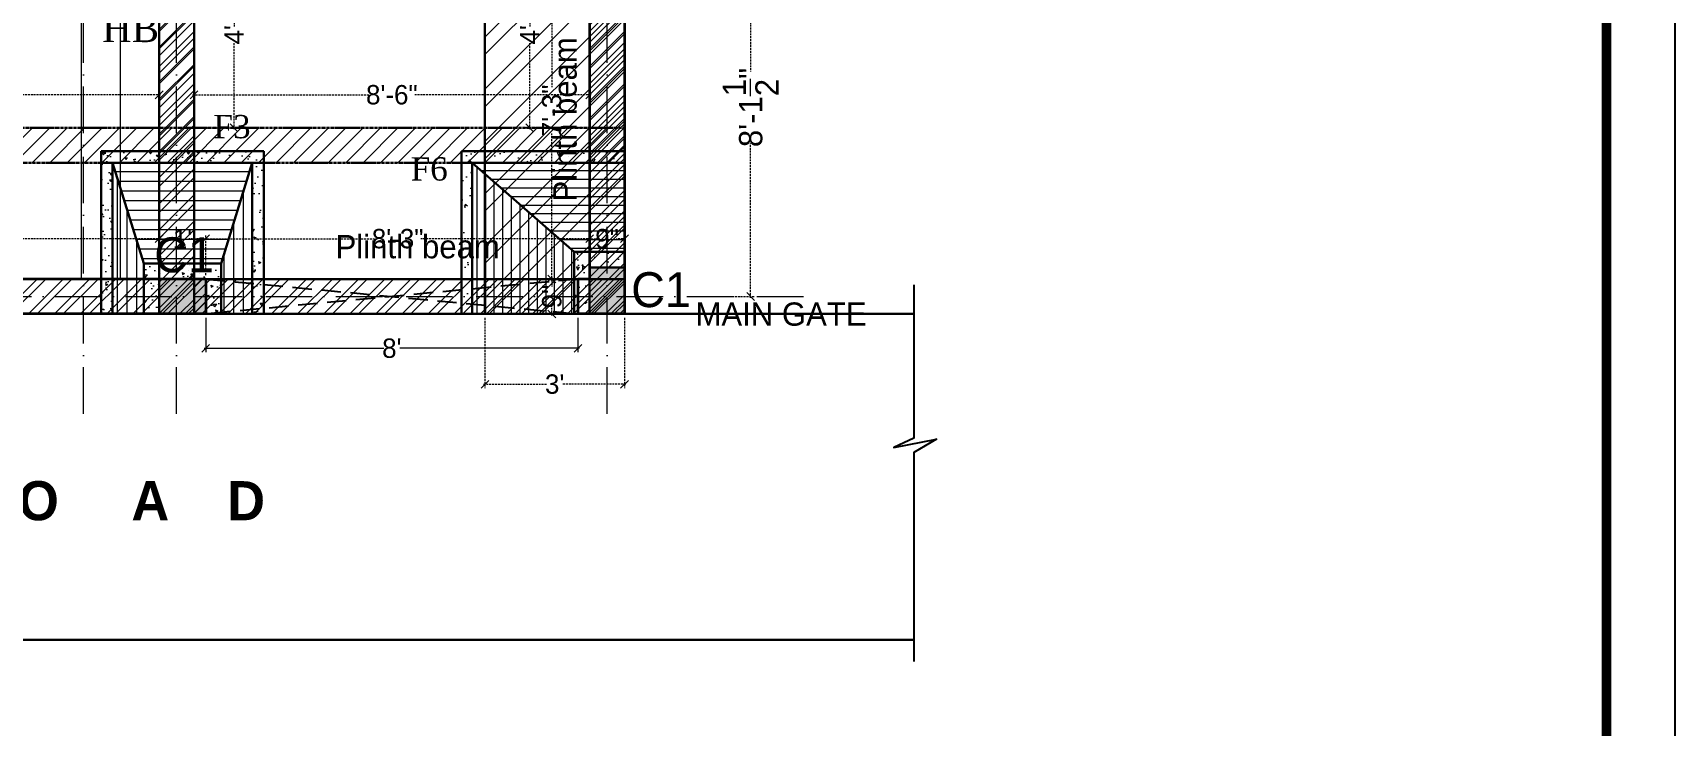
# Model space of a CAD drawing. Header units: millimetres. Extents: x -6808 to 215771, y -89660 to -16303.
# Drawn here: x 99355.6 to 99779.2, y -48018.1 to -47839.3 of the extents above; entities that cross this region are included whole.
import ezdxf

# ---------------------------------------------------------------- set-up
doc = ezdxf.new("R2010")
doc.units = ezdxf.units.MM
doc.header["$PDMODE"] = 35
for name, pattern in [('ACAD_ISO10W100', [18, 12, -3, 0, -3]), ('CENTER2', [1.125, 0.75, -0.125, 0.125, -0.125]), ('DASHED', [0.75, 0.5, -0.25])]:
    doc.linetypes.add(name, pattern=pattern)
doc.layers.get('0').update_dxf_attribs({"color": 8})
for name, color, linetype, lineweight in [('beam', 6, 'CENTER2', 30), ('COL. FOUN', 6, 'Continuous', 30), ('col.center', 5, 'ACAD_ISO10W100', 15), ('column', 5, 'Continuous', 30), ('FORMAT LAAYER', 250, 'Continuous', 13), ('plinth beam', 114, 'Continuous', 30), ('STAIR', 252, 'Continuous', 15), ('text', 7, 'Continuous', 25), ('wall', 7, 'Continuous', 35), ('WALL FOOTING', 6, 'Continuous', 30)]:
    doc.layers.add(name, color=color, linetype=linetype, lineweight=lineweight)
doc.layers.add('Beam Text', color=6, linetype='Continuous')
doc.layers.add('FORMAT', color=7, linetype='Continuous')
doc.styles.add('SAJ', font='eurr____.ttf')
doc.styles.get("Standard").update_dxf_attribs({"font": 'times.ttf'})
doc.dimstyles.new('SAJ', dxfattribs={"dimtxt": 5, "dimasz": 2, "dimexe": 1, "dimexo": 1, "dimgap": 0.09375, "dimtad": 0, "dimdec": 1, "dimzin": 0, "dimdsep": 46, "dimlunit": 4, "dimtxsty": 'SAJ', "dimblk": 'OBLIQUE', "dimcen": 0.125, "dimdle": 0.375, "dimadec": 0, "dimazin": 0, "dimtfac": 1, "dimtdec": 1, "dimtofl": 0, "dimtmove": 0, "dimatfit": 3, "dimldrblk": 'OBLIQUE', "dimfxl": 1, "dimtolj": 1, "dimtzin": 0, "dimlwd": 5, "dimlwe": 5, "dimarcsym": 1})
pattern_1 = [(95, (0, 0), (4.963968, 4.1652637), [0.675, -7.425]), (40, (0, 0), (-5.6699295, 3.9039133), [0.54, -5.94]), (145.451444, (0.4137, 0.347), (-0.7059615, 8.069177), [0.5736617, -6.310279]), (91.1842, (-1.273, 1.273), (7.8452405, 5.738524), [1.0125, -11.1375]), (141.63564, (-0.619, 1.751), (-0.251101, 12.147405), [0.860493, -9.465424]), (36.18416, (-1.273, 1.273), (-0.251101, 12.147405), [0.81, -8.91]), (66, (-0.318, 1.591), (6.3609441, 1.2364423), [0.675, -7.425]), (11, (-0.318, 1.591), (-3.0663773, 6.163276), [0.54, -5.94]), (116.451445, (0.212, 1.694), (3.2945668, 7.399718), [0.5736617, -6.310279]), (82.5, (0, 0), (-2.04113867, 2.19590836), [0, -5.868, 0, -6.03, 0, -5.9625]), (52.5, (0, 0), (-0.8358565, 4.184185), [0, -3.438, 0, -5.733, 0, -2.2725]), (12.5, (-1.4192, -1.4192), (3.5407635, 3.25368686), [0, -2.25, 0, -7.02, 0, -9.315]), (2.5, (-2.0556, -2.0556), (3.0743098, 4.3484383), [0, -2.925, 0, -4.662, 0, -6.615])]
pattern_2 = [(180, (0, 0), (-4e-16, -2.5), [])]

# ---------------------------------------------------------------- blocks, each defined once
blk = doc.blocks.new('_Oblique')
at = {"color": 0, "linetype": 'ByBlock', "lineweight": -2}
blk.add_line((-0.5, -0.5), (0.5, 0.5), dxfattribs=at)
blk = doc.blocks.new('*D876')
at = {"layer": 'Defpoints', "color": 0, "transparency": 16777216}
for p in [(99400.23, -47911.77), (99496.23, -47911.77), (99400.23, -47920.63)]:
    blk.add_point(p, dxfattribs=at)
at = {"layer": 'wall', "color": 0, "lineweight": 5, "transparency": 16777216}
for p, q in [((99400.23, -47912.77), (99400.23, -47921.63)), ((99496.23, -47912.77), (99496.23, -47921.63)), ((99399.85, -47920.63), (99446.18, -47920.63)), ((99496.6, -47920.63), (99450.28, -47920.63))]:
    blk.add_line(p, q, dxfattribs=at)
at = {"layer": 'wall', "color": 0, "lineweight": 5, "transparency": 16777216, "xscale": 2, "yscale": 2, "zscale": 2, "rotation": 180}
blk.add_blockref('_Oblique', (99400.23, -47920.63), dxfattribs=at)
at = {"layer": 'wall', "color": 0, "lineweight": 5, "transparency": 16777216, "xscale": 2, "yscale": 2, "zscale": 2}
blk.add_blockref('_Oblique', (99496.23, -47920.63), dxfattribs=at)
at = {"layer": 'wall', "color": 0, "transparency": 16777216, "insert": (99448.23, -47920.63), "char_height": 5, "attachment_point": 5, "style": 'SAJ'}
blk.add_mtext("\\A1;8'", dxfattribs=at)
blk = doc.blocks.new('c1')
at = {"layer": 'column'}
blk.add_hatch(color=256, dxfattribs=at).paths.add_polyline_path([(58376.49, -43564.36), (58385.49, -43564.36), (58385.49, -43552.36), (58376.49, -43552.36)])
for p, q in [((58376.49, -43552.36), (58376.49, -43564.36)), ((58376.49, -43552.36), (58385.49, -43552.36)), ((58385.49, -43564.36), (58385.49, -43552.36)), ((58376.49, -43564.36), (58385.49, -43564.36))]:
    blk.add_line(p, q, dxfattribs=at)
blk = doc.blocks.new('*D890')
at = {"layer": 'col.center', "color": 0, "linetype": 'DASHED', "lineweight": 5, "transparency": 16777216}
for p, q in [((99533.69, -47809.77), (99541.77, -47809.77)), ((99540.77, -47809.4), (99540.77, -47849.23)), ((99540.77, -47907.65), (99540.77, -47867.82)), ((99533.69, -47907.27), (99541.77, -47907.27))]:
    blk.add_line(p, q, dxfattribs=at)
at = {"layer": 'Defpoints', "color": 0, "transparency": 16777216}
for p in [(99532.69, -47809.77), (99532.69, -47907.27), (99540.77, -47907.27)]:
    blk.add_point(p, dxfattribs=at)
at = {"layer": 'col.center', "color": 0, "lineweight": 5, "transparency": 16777216, "xscale": 2, "yscale": 2, "zscale": 2}
for p, rotation in [((99540.77, -47809.77), 90), ((99540.77, -47907.27), 270)]:
    blk.add_blockref('_Oblique', p, dxfattribs=dict(at, rotation=rotation))
at = {"layer": 'col.center', "color": 0, "transparency": 16777216, "insert": (99540.77, -47858.52), "char_height": 5, "attachment_point": 5, "rotation": 90, "style": 'SAJ'}
blk.add_mtext('\\A1;{\\H1.2x;8\'-1{\\H1.000000x;\\S1/2;}"}', dxfattribs=at)
blk = doc.blocks.new('F3')
at = {"layer": 'COL. FOUN', "lineweight": 9}
h = blk.add_hatch(dxfattribs=at)
h.set_pattern_fill('AR-CONC', color=8, scale=0.9, angle=45, style=0)
h.set_pattern_definition(pattern_1)
h.paths.add_polyline_path([(9231.7, -2160.4), (9231.7, -2202.4), (9273.7, -2202.4), (9273.7, -2199.4), (9234.7, -2199.4), (9234.7, -2163.4), (9273.7, -2163.4), (9273.7, -2160.4)])
at = {"layer": 'COL. FOUN', "lineweight": 15}
h = blk.add_hatch(dxfattribs=at)
h.set_pattern_fill('ANSI31', color=8, scale=20, angle=45, style=0)
h.set_pattern_definition([(90, (0, 0), (-2.5, 4e-16), [])])
h.paths.add_polyline_path([(9234.7, -2163.4), (9234.7, -2199.4), (9260.7, -2191.4), (9260.7, -2171.4)])
h = blk.add_hatch(dxfattribs=at)
h.set_pattern_fill('ANSI31', color=8, scale=20, angle=135, style=0)
h.set_pattern_definition(pattern_2)
h.paths.add_polyline_path([(9273.7, -2171.4), (9273.7, -2163.4), (9234.7, -2163.4), (9260.7, -2171.4)])
at = {"layer": 'COL. FOUN', "lineweight": 9}
h = blk.add_hatch(dxfattribs=at)
h.set_pattern_fill('AR-CONC', color=8, scale=0.9, angle=45, style=0)
h.set_pattern_definition(pattern_1)
h.paths.add_polyline_path([(9264.7, -2175.4), (9273.7, -2175.4), (9273.7, -2171.4), (9260.7, -2171.4), (9260.7, -2191.4), (9273.7, -2191.4), (9273.7, -2187.4), (9264.7, -2187.4)])
at = {"layer": 'COL. FOUN', "lineweight": 15}
h = blk.add_hatch(dxfattribs=at)
h.set_pattern_fill('ANSI31', color=8, scale=20, angle=135, style=0)
h.set_pattern_definition(pattern_2)
h.paths.add_polyline_path([(9273.7, -2199.4), (9273.7, -2191.4), (9260.7, -2191.4), (9234.7, -2199.4)])
at = {"layer": 'COL. FOUN', "ltscale": 5}
for p, q in [((9231.7, -2160.4), (9231.7, -2202.4)), ((9231.7, -2160.4), (9273.7, -2160.4)), ((9234.7, -2163.4), (9234.7, -2199.4)), ((9234.7, -2163.4), (9273.7, -2163.4)), ((9273.7, -2160.4), (9273.7, -2202.4)), ((9231.7, -2202.4), (9273.7, -2202.4)), ((9234.7, -2199.4), (9273.7, -2199.4))]:
    blk.add_line(p, q, dxfattribs=at)
at = {"layer": 'COL. FOUN'}
for p, q in [((9260.7, -2171.4), (9234.7, -2163.4)), ((9260.7, -2191.4), (9234.7, -2199.4))]:
    blk.add_line(p, q, dxfattribs=at)
blk.add_lwpolyline([(9273.7, -2191.4), (9260.7, -2191.4), (9260.7, -2171.4), (9273.7, -2171.4)], dxfattribs=at)
blk.add_lwpolyline([(9273.7, -2187.4), (9264.7, -2187.4), (9264.7, -2175.4), (9273.7, -2175.4)], close=True, dxfattribs=at)
blk = doc.blocks.new('*D911')
at = {"layer": 'Defpoints', "color": 0, "transparency": 16777216}
for p in [(99472.23, -47911.77), (99508.23, -47911.77), (99472.23, -47929.89)]:
    blk.add_point(p, dxfattribs=at)
at = {"layer": 'WALL FOOTING', "color": 0, "linetype": 'DASHED', "lineweight": 5, "transparency": 16777216}
for p, q in [((99472.23, -47912.77), (99472.23, -47930.89)), ((99508.23, -47912.77), (99508.23, -47930.89)), ((99471.85, -47929.89), (99488.15, -47929.89)), ((99508.6, -47929.89), (99492.31, -47929.89))]:
    blk.add_line(p, q, dxfattribs=at)
at = {"layer": 'WALL FOOTING', "color": 0, "lineweight": 5, "transparency": 16777216, "xscale": 2, "yscale": 2, "zscale": 2, "rotation": 180}
blk.add_blockref('_Oblique', (99472.23, -47929.89), dxfattribs=at)
at = {"layer": 'WALL FOOTING', "color": 0, "lineweight": 5, "transparency": 16777216, "xscale": 2, "yscale": 2, "zscale": 2}
blk.add_blockref('_Oblique', (99508.23, -47929.89), dxfattribs=at)
at = {"layer": 'WALL FOOTING', "color": 0, "transparency": 16777216, "insert": (99490.23, -47929.89), "char_height": 5, "attachment_point": 5, "style": 'SAJ'}
blk.add_mtext("\\A1;3'", dxfattribs=at)
blk = doc.blocks.new('FF')
at = {"layer": 'COL. FOUN', "lineweight": 9}
h = blk.add_hatch(dxfattribs=at)
h.set_pattern_fill('AR-CONC', color=8, scale=0.05, angle=45, style=0)
h.paths.add_polyline_path([(99860.28, -47165.77), (99902.28, -47165.77), (99902.28, -47162.78), (99862.99, -47162.78), (99862.99, -47123.77), (99860.28, -47123.77)])
at = {"layer": 'COL. FOUN', "lineweight": 15}
h = blk.add_hatch(dxfattribs=at)
h.set_pattern_fill('ANSI31', color=8, scale=0.7, angle=45, style=0)
h.paths.add_polyline_path([(99862.99, -47162.78), (99862.99, -47162.78), (99889.28, -47139.77), (99889.28, -47123.77), (99862.99, -47123.77)])
at = {"layer": 'COL. FOUN', "lineweight": 9}
h = blk.add_hatch(dxfattribs=at)
h.set_pattern_fill('AR-CONC', color=8, scale=0.05, angle=45, style=0)
h.paths.add_polyline_path([(99893.28, -47135.77), (99893.28, -47123.77), (99889.28, -47123.77), (99889.28, -47139.77), (99902.28, -47139.77), (99902.28, -47135.77)])
at = {"layer": 'COL. FOUN', "lineweight": 15}
h = blk.add_hatch(dxfattribs=at)
h.set_pattern_fill('ANSI31', color=8, scale=0.7, angle=135, style=0)
h.paths.add_polyline_path([(99862.99, -47162.78), (99902.28, -47162.78), (99902.28, -47139.77), (99889.28, -47139.77)])
at = {"layer": 'COL. FOUN'}
for p, q in [((99860.28, -47165.77), (99860.28, -47123.77)), ((99863.28, -47123.77), (99860.28, -47123.77)), ((99862.99, -47162.78), (99862.99, -47123.77)), ((99863.28, -47123.77), (99902.28, -47123.77)), ((99902.28, -47123.77), (99902.28, -47165.77)), ((99889.28, -47139.77), (99862.99, -47162.78)), ((99902.28, -47162.78), (99862.99, -47162.78)), ((99902.28, -47165.77), (99860.28, -47165.77))]:
    blk.add_line(p, q, dxfattribs=at)
blk.add_lwpolyline([(99902.28, -47139.77), (99889.28, -47139.77), (99889.28, -47123.77)], dxfattribs=at)
blk.add_lwpolyline([(99893.28, -47123.77), (99902.28, -47123.77), (99902.28, -47135.77), (99893.28, -47135.77)], close=True, dxfattribs=at)
blk = doc.blocks.new('*D931')
at = {"layer": 'col.center', "color": 0, "linetype": 'DASHED', "lineweight": 5, "transparency": 16777216}
for p, q in [((99222.85, -47892.37), (99298.44, -47892.37)), ((99223.23, -47901.77), (99223.23, -47891.37)), ((99388.6, -47892.37), (99313.02, -47892.37)), ((99388.23, -47901.77), (99388.23, -47891.37))]:
    blk.add_line(p, q, dxfattribs=at)
at = {"layer": 'Defpoints', "color": 0, "transparency": 16777216}
for p in [(99388.23, -47892.37), (99223.23, -47902.77), (99388.23, -47902.77)]:
    blk.add_point(p, dxfattribs=at)
at = {"layer": 'col.center', "color": 0, "lineweight": 5, "transparency": 16777216, "xscale": 2, "yscale": 2, "zscale": 2, "rotation": 180}
blk.add_blockref('_Oblique', (99223.23, -47892.37), dxfattribs=at)
at = {"layer": 'col.center', "color": 0, "lineweight": 5, "transparency": 16777216, "xscale": 2, "yscale": 2, "zscale": 2}
blk.add_blockref('_Oblique', (99388.23, -47892.37), dxfattribs=at)
at = {"layer": 'col.center', "color": 0, "transparency": 16777216, "insert": (99305.73, -47892.37), "char_height": 5, "attachment_point": 5, "style": 'SAJ'}
blk.add_mtext('\\A1;{\\C1;13\'-9"}', dxfattribs=at)
blk = doc.blocks.new('*D932')
at = {"layer": 'col.center', "color": 0, "linetype": 'DASHED', "lineweight": 5, "transparency": 16777216}
for p, q in [((99387.85, -47892.37), (99392.61, -47892.37)), ((99388.23, -47901.77), (99388.23, -47891.37)), ((99400.6, -47892.37), (99395.85, -47892.37)), ((99400.23, -47901.77), (99400.23, -47891.37))]:
    blk.add_line(p, q, dxfattribs=at)
at = {"layer": 'Defpoints', "color": 0, "transparency": 16777216}
for p in [(99400.23, -47892.37), (99388.23, -47902.77), (99400.23, -47902.77)]:
    blk.add_point(p, dxfattribs=at)
at = {"layer": 'col.center', "color": 0, "lineweight": 5, "transparency": 16777216, "xscale": 2, "yscale": 2, "zscale": 2, "rotation": 180}
blk.add_blockref('_Oblique', (99388.23, -47892.37), dxfattribs=at)
at = {"layer": 'col.center', "color": 0, "lineweight": 5, "transparency": 16777216, "xscale": 2, "yscale": 2, "zscale": 2}
blk.add_blockref('_Oblique', (99400.23, -47892.37), dxfattribs=at)
at = {"layer": 'col.center', "color": 0, "transparency": 16777216, "insert": (99394.23, -47892.37), "char_height": 5, "attachment_point": 5, "style": 'SAJ'}
blk.add_mtext("\\A1;{\\C1;1'}", dxfattribs=at)
blk = doc.blocks.new('*D933')
at = {"layer": 'col.center', "color": 0, "linetype": 'DASHED', "lineweight": 5, "transparency": 16777216}
for p, q in [((99399.85, -47892.37), (99443.78, -47892.37)), ((99400.23, -47901.77), (99400.23, -47891.37)), ((99499.6, -47892.37), (99455.68, -47892.37)), ((99499.23, -47901.77), (99499.23, -47891.37))]:
    blk.add_line(p, q, dxfattribs=at)
at = {"layer": 'Defpoints', "color": 0, "transparency": 16777216}
for p in [(99499.23, -47892.37), (99400.23, -47902.77), (99499.23, -47902.77)]:
    blk.add_point(p, dxfattribs=at)
at = {"layer": 'col.center', "color": 0, "lineweight": 5, "transparency": 16777216, "xscale": 2, "yscale": 2, "zscale": 2, "rotation": 180}
blk.add_blockref('_Oblique', (99400.23, -47892.37), dxfattribs=at)
at = {"layer": 'col.center', "color": 0, "lineweight": 5, "transparency": 16777216, "xscale": 2, "yscale": 2, "zscale": 2}
blk.add_blockref('_Oblique', (99499.23, -47892.37), dxfattribs=at)
at = {"layer": 'col.center', "color": 0, "transparency": 16777216, "insert": (99449.73, -47892.37), "char_height": 5, "attachment_point": 5, "style": 'SAJ'}
blk.add_mtext('\\A1;{\\C1;8\'-3"}', dxfattribs=at)
blk = doc.blocks.new('*D934')
at = {"layer": 'col.center', "color": 0, "linetype": 'DASHED', "lineweight": 5, "transparency": 16777216}
for p, q in [((99498.85, -47892.37), (99501.26, -47892.37)), ((99499.23, -47901.77), (99499.23, -47891.37)), ((99508.6, -47892.37), (99506.2, -47892.37)), ((99508.23, -47901.77), (99508.23, -47891.37))]:
    blk.add_line(p, q, dxfattribs=at)
at = {"layer": 'Defpoints', "color": 0, "transparency": 16777216}
for p in [(99508.23, -47892.37), (99499.23, -47902.77), (99508.23, -47902.77)]:
    blk.add_point(p, dxfattribs=at)
at = {"layer": 'col.center', "color": 0, "lineweight": 5, "transparency": 16777216, "xscale": 2, "yscale": 2, "zscale": 2, "rotation": 180}
blk.add_blockref('_Oblique', (99499.23, -47892.37), dxfattribs=at)
at = {"layer": 'col.center', "color": 0, "lineweight": 5, "transparency": 16777216, "xscale": 2, "yscale": 2, "zscale": 2}
blk.add_blockref('_Oblique', (99508.23, -47892.37), dxfattribs=at)
at = {"layer": 'col.center', "color": 0, "transparency": 16777216, "insert": (99503.73, -47892.37), "char_height": 5, "attachment_point": 5, "style": 'SAJ'}
blk.add_mtext('\\A1;{\\C1;9"}', dxfattribs=at)
blk = doc.blocks.new('*D959')
at = {"layer": 'col.center', "color": 0, "linetype": 'DASHED', "lineweight": 5, "transparency": 16777216}
for p, q in [((99498.23, -47815.77), (99488.5, -47815.77)), ((99489.5, -47815.4), (99489.5, -47853.29)), ((99489.5, -47903.15), (99489.5, -47865.26)), ((99498.23, -47902.77), (99488.5, -47902.77))]:
    blk.add_line(p, q, dxfattribs=at)
at = {"layer": 'Defpoints', "color": 0, "transparency": 16777216}
for p in [(99499.23, -47815.77), (99489.5, -47902.77), (99499.23, -47902.77)]:
    blk.add_point(p, dxfattribs=at)
at = {"layer": 'col.center', "color": 0, "lineweight": 5, "transparency": 16777216, "xscale": 2, "yscale": 2, "zscale": 2}
for p, rotation in [((99489.5, -47815.77), 90), ((99489.5, -47902.77), 270)]:
    blk.add_blockref('_Oblique', p, dxfattribs=dict(at, rotation=rotation))
at = {"layer": 'col.center', "color": 0, "transparency": 16777216, "insert": (99489.5, -47859.27), "char_height": 5, "attachment_point": 5, "rotation": 90, "style": 'SAJ'}
blk.add_mtext('\\A1;{\\C1;7\'-3"}', dxfattribs=at)
blk = doc.blocks.new('*D960')
at = {"layer": 'col.center', "color": 0, "linetype": 'DASHED', "lineweight": 5, "transparency": 16777216}
for p, q in [((99498.23, -47902.77), (99488.5, -47902.77)), ((99489.5, -47902.4), (99489.5, -47904.8)), ((99498.23, -47911.77), (99488.5, -47911.77)), ((99489.5, -47912.15), (99489.5, -47909.75))]:
    blk.add_line(p, q, dxfattribs=at)
at = {"layer": 'Defpoints', "color": 0, "transparency": 16777216}
for p in [(99499.23, -47902.77), (99489.5, -47911.77), (99499.23, -47911.77)]:
    blk.add_point(p, dxfattribs=at)
at = {"layer": 'col.center', "color": 0, "lineweight": 5, "transparency": 16777216, "xscale": 2, "yscale": 2, "zscale": 2}
for p, rotation in [((99489.5, -47902.77), 90), ((99489.5, -47911.77), 270)]:
    blk.add_blockref('_Oblique', p, dxfattribs=dict(at, rotation=rotation))
at = {"layer": 'col.center', "color": 0, "transparency": 16777216, "insert": (99489.5, -47907.27), "char_height": 5, "attachment_point": 5, "rotation": 90, "style": 'SAJ'}
blk.add_mtext('\\A1;{\\C1;9"}', dxfattribs=at)
blk = doc.blocks.new('*D1073')
at = {"layer": 'Beam Text', "color": 0, "linetype": 'DASHED', "lineweight": 5, "transparency": 16777216}
for p, q in [((99398.23, -47815.77), (99408.54, -47815.77)), ((99407.54, -47815.4), (99407.54, -47837.75)), ((99407.54, -47864.15), (99407.54, -47841.8)), ((99398.23, -47863.77), (99408.54, -47863.77))]:
    blk.add_line(p, q, dxfattribs=at)
at = {"layer": 'Defpoints', "color": 0, "linetype": 'Continuous', "transparency": 16777216}
for p in [(99397.23, -47815.77), (99397.23, -47863.77), (99407.54, -47863.77)]:
    blk.add_point(p, dxfattribs=at)
at = {"layer": 'Beam Text', "color": 0, "linetype": 'Continuous', "lineweight": 5, "transparency": 16777216, "xscale": 2, "yscale": 2, "zscale": 2}
for p, rotation in [((99407.54, -47815.77), 90), ((99407.54, -47863.77), 270)]:
    blk.add_blockref('_Oblique', p, dxfattribs=dict(at, rotation=rotation))
at = {"layer": 'Beam Text', "color": 0, "linetype": 'Continuous', "lineweight": 18, "transparency": 16777216, "insert": (99407.54, -47839.77), "char_height": 5, "attachment_point": 5, "rotation": 90, "style": 'SAJ'}
blk.add_mtext("\\A1;4'", dxfattribs=at)
blk = doc.blocks.new('*D1074')
at = {"layer": 'Beam Text', "color": 0, "linetype": 'DASHED', "lineweight": 5, "transparency": 16777216}
for p, q in [((99498.23, -47815.77), (99482.78, -47815.77)), ((99483.78, -47815.4), (99483.78, -47837.75)), ((99483.78, -47864.15), (99483.78, -47841.8)), ((99498.23, -47863.77), (99482.78, -47863.77))]:
    blk.add_line(p, q, dxfattribs=at)
at = {"layer": 'Defpoints', "color": 0, "linetype": 'Continuous', "transparency": 16777216}
for p in [(99499.23, -47815.77), (99483.78, -47863.77), (99499.23, -47863.77)]:
    blk.add_point(p, dxfattribs=at)
at = {"layer": 'Beam Text', "color": 0, "linetype": 'Continuous', "lineweight": 5, "transparency": 16777216, "xscale": 2, "yscale": 2, "zscale": 2}
for p, rotation in [((99483.78, -47815.77), 90), ((99483.78, -47863.77), 270)]:
    blk.add_blockref('_Oblique', p, dxfattribs=dict(at, rotation=rotation))
at = {"layer": 'Beam Text', "color": 0, "linetype": 'Continuous', "lineweight": 18, "transparency": 16777216, "insert": (99483.78, -47839.77), "char_height": 5, "attachment_point": 5, "rotation": 90, "style": 'SAJ'}
blk.add_mtext("\\A1;4'", dxfattribs=at)
blk = doc.blocks.new('*D1047')
at = {"layer": 'Beam Text', "color": 0, "linetype": 'DASHED', "lineweight": 5, "transparency": 16777216}
for p, q in [((99223.23, -47862.77), (99223.23, -47854.26)), ((99388.23, -47862.77), (99388.23, -47854.26)), ((99222.85, -47855.26), (99298.44, -47855.26)), ((99388.6, -47855.26), (99313.02, -47855.26))]:
    blk.add_line(p, q, dxfattribs=at)
at = {"layer": 'Defpoints', "color": 0, "linetype": 'Continuous', "transparency": 16777216}
for p in [(99388.23, -47855.26), (99223.23, -47863.77), (99388.23, -47863.77)]:
    blk.add_point(p, dxfattribs=at)
at = {"layer": 'Beam Text', "color": 0, "linetype": 'Continuous', "lineweight": 5, "transparency": 16777216, "xscale": 2, "yscale": 2, "zscale": 2, "rotation": 180}
blk.add_blockref('_Oblique', (99223.23, -47855.26), dxfattribs=at)
at = {"layer": 'Beam Text', "color": 0, "linetype": 'Continuous', "lineweight": 5, "transparency": 16777216, "xscale": 2, "yscale": 2, "zscale": 2}
blk.add_blockref('_Oblique', (99388.23, -47855.26), dxfattribs=at)
at = {"layer": 'Beam Text', "color": 0, "linetype": 'Continuous', "lineweight": 18, "transparency": 16777216, "insert": (99305.73, -47855.26), "char_height": 5, "attachment_point": 5, "style": 'SAJ'}
blk.add_mtext('\\A1;13\'-9"', dxfattribs=at)
blk = doc.blocks.new('*D1025')
at = {"layer": 'Beam Text', "color": 0, "linetype": 'DASHED', "lineweight": 5, "transparency": 16777216}
for p, q in [((99397.23, -47862.77), (99397.23, -47854.26)), ((99499.23, -47862.77), (99499.23, -47854.26)), ((99396.85, -47855.26), (99442.28, -47855.26)), ((99499.6, -47855.26), (99454.18, -47855.26))]:
    blk.add_line(p, q, dxfattribs=at)
at = {"layer": 'Defpoints', "color": 0, "linetype": 'Continuous', "transparency": 16777216}
for p in [(99499.23, -47855.26), (99397.23, -47863.77), (99499.23, -47863.77)]:
    blk.add_point(p, dxfattribs=at)
at = {"layer": 'Beam Text', "color": 0, "linetype": 'Continuous', "lineweight": 5, "transparency": 16777216, "xscale": 2, "yscale": 2, "zscale": 2, "rotation": 180}
blk.add_blockref('_Oblique', (99397.23, -47855.26), dxfattribs=at)
at = {"layer": 'Beam Text', "color": 0, "linetype": 'Continuous', "lineweight": 5, "transparency": 16777216, "xscale": 2, "yscale": 2, "zscale": 2}
blk.add_blockref('_Oblique', (99499.23, -47855.26), dxfattribs=at)
at = {"layer": 'Beam Text', "color": 0, "linetype": 'Continuous', "lineweight": 18, "transparency": 16777216, "insert": (99448.23, -47855.26), "char_height": 5, "attachment_point": 5, "style": 'SAJ'}
blk.add_mtext('\\A1;8\'-6"', dxfattribs=at)

msp = doc.modelspace()

# ---------------------------------------------------------------- hatches: boundary and pattern name
at = {"layer": 'beam', "linetype": 'Continuous', "lineweight": 18}
h = msp.add_hatch(dxfattribs=at)
h.set_pattern_fill('ANSI31', color=252, style=0)
h.set_pattern_definition([(45, (-1540.8023, -2528.9853), (-2.24506403, 2.24506403), [])])
h.paths.add_polyline_path([(99397.23, -47815.774), (99388.23, -47815.774), (99388.23, -47872.774), (99397.23, -47872.774)])
h.paths.add_polyline_path([(99397.23, -47806.774), (99388.23, -47806.774), (99388.23, -47815.774), (99397.23, -47815.774)])
h = msp.add_hatch(dxfattribs=at)
h.set_pattern_fill('ANSI31', color=252, style=0)
h.set_pattern_definition([(45, (-1429.8023, -2528.9853), (-2.24506403, 2.24506403), [])])
h.paths.add_polyline_path([(99508.23, -47815.774), (99499.23, -47815.774), (99499.23, -47872.774), (99508.23, -47872.774)])
h.paths.add_polyline_path([(99508.23, -47806.774), (99499.23, -47806.774), (99499.23, -47815.774), (99508.23, -47815.774)])
h = msp.add_hatch(dxfattribs=at)
h.set_pattern_fill('ANSI31', color=252, style=0)
h.set_pattern_definition([(45, (-1714.8023, -2528.9853), (-2.24506403, 2.24506403), [])])
h.paths.add_polyline_path([(99223.23, -47863.774), (99214.23, -47863.774), (99214.23, -47872.774), (99223.23, -47872.774)])
h.paths.add_polyline_path([(99508.23, -47863.774), (99223.23, -47863.774), (99223.23, -47872.774), (99508.23, -47872.774)])
at = {"layer": 'plinth beam', "lineweight": 13}
h = msp.add_hatch(dxfattribs=at)
h.set_pattern_fill('ANSI32', color=256, scale=0.5, style=0)
h.set_pattern_definition([(45, (1658.8082, 0), (-3.36759605, 3.36759605), []), (45, (1661.0533, 0), (-3.36759605, 3.36759605), [])])
h.paths.add_polyline_path([(99508.23, -47123.774), (99499.23, -47123.774), (99499.23, -47911.774), (99508.23, -47911.774)])
h = msp.add_hatch(dxfattribs=at)
h.set_pattern_fill('ANSI32', color=256, scale=0.5, style=0)
h.set_pattern_definition([(45, (1010.1425, -7e-12), (-3.36759605, 3.36759605), []), (45, (1012.3875, -7e-12), (-3.36759605, 3.36759605), [])])
h.paths.add_polyline_path([(99397.23, -47532.274), (99388.23, -47532.274), (99388.23, -47911.774), (99397.23, -47911.774)])
h = msp.add_hatch(dxfattribs=at)
h.set_pattern_fill('ANSI32', color=256, scale=0.5, style=0)
h.set_pattern_definition([(45, (1236.288, -886.575), (-3.36759605, 3.36759605), []), (45, (1238.533, -886.575), (-3.36759605, 3.36759605), [])])
h.paths.add_polyline_path([(99400.23, -47902.774), (99214.23, -47902.774), (99214.23, -47911.774), (99400.23, -47911.774)])
h = msp.add_hatch(dxfattribs=at)
h.set_pattern_fill('ANSI32', color=256, scale=0.5, style=0)
h.set_pattern_definition([(45, (979.973, 0), (-3.36759605, 3.36759605), []), (45, (982.218, 0), (-3.36759605, 3.36759605), [])])
h.paths.add_polyline_path([(99508.23, -47902.774), (99397.23, -47902.774), (99397.23, -47911.774), (99508.23, -47911.774)])
at = {"layer": 'WALL FOOTING', "lineweight": 15}
h = msp.add_hatch(dxfattribs=at)
h.set_pattern_fill('ANSI32', color=256, style=0)
h.set_pattern_definition([(45, (1185.855, 0), (-6.7351921, 6.7351921), []), (45, (1190.345, 0), (-6.7351921, 6.7351921), [])])
h.paths.add_polyline_path([(99250.23, -47159.774), (99472.23, -47159.774), (99472.23, -47911.774), (99508.23, -47911.774), (99508.23, -47123.774), (99214.23, -47123.774), (99214.23, -47911.774), (99250.23, -47911.774)])

# ---------------------------------------------------------------- linework, layer by layer
at = {"linetype": 'DASHED', "ltscale": 10}
for p, q in [((99400.23, -47902.774), (99496.23, -47911.774)), ((99496.23, -47902.774), (99400.23, -47911.774))]:
    msp.add_line(p, q, dxfattribs=at)
msp.add_lwpolyline([(99582.84, -47904.257), (99582.84, -47943.815), (99577.666, -47946.211), (99588.702, -47944.025), (99582.871, -47947.481), (99582.871, -48001.398)])
at = {"lineweight": 30}
for points in [[(99582.84, -47911.774), (99507.218, -47911.774)], [(99582.871, -47995.774), (99143.057, -47995.774)]]:
    msp.add_lwpolyline(points, dxfattribs=at)
at = {"layer": 'beam', "color": 252}
for points in [[(99388.23, -47872.774), (99397.23, -47872.774), (99397.23, -47806.774), (99388.23, -47806.774)], [(99499.23, -47872.774), (99508.23, -47872.774), (99508.23, -47806.774), (99499.23, -47806.774)], [(99214.23, -47863.774), (99508.23, -47863.774), (99508.23, -47872.774), (99214.23, -47872.774)]]:
    msp.add_lwpolyline(points, close=True, dxfattribs=at)
at = {"layer": 'col.center'}
for p, q in [((99368.73, -47937.508), (99368.73, -47085.055)), ((99392.73, -47937.508), (99392.73, -47084.827)), ((99503.73, -47937.508), (99503.73, -47084.827)), ((99180.404, -47907.274), (99555.53, -47907.274))]:
    msp.add_line(p, q, dxfattribs=at)
at = {"layer": 'FORMAT', "color": 0}
msp.add_lwpolyline([(98938.986, -47020.609), (98938.986, -48213.724), (99779.208, -48213.724), (99779.208, -47020.609)], close=True, dxfattribs=at)
msp.add_lwpolyline([(98938.986, -47020.609), (98938.986, -48213.724), (99779.208, -48213.724), (99779.208, -47020.609)], close=True, dxfattribs=at)
at = {"layer": 'FORMAT', "color": 0, "const_width": 2.464}
msp.add_lwpolyline([(98956.671, -47038.294), (98956.671, -48196.039), (99761.523, -48196.039), (99761.523, -47038.294)], close=True, dxfattribs=at)
msp.add_lwpolyline([(98956.671, -47038.294), (98956.671, -48196.039), (99761.523, -48196.039), (99761.523, -47038.294)], close=True, dxfattribs=at)
at = {"layer": 'plinth beam'}
for points in [[(99499.23, -47123.774), (99508.23, -47123.774), (99508.23, -47911.774), (99499.23, -47911.774)], [(99388.23, -47532.274), (99397.23, -47532.274), (99397.23, -47911.774), (99388.23, -47911.774)], [(99214.23, -47902.774), (99397.23, -47902.774), (99397.23, -47911.774), (99214.23, -47911.774)], [(99508.23, -47911.774), (99397.23, -47911.774), (99397.23, -47902.774), (99508.23, -47902.774)]]:
    msp.add_lwpolyline(points, close=True, dxfattribs=at)
at = {"layer": 'STAIR'}
for p, q in [((99368.23, -47902.774), (99368.23, -47815.774)), ((99378.23, -47902.774), (99378.23, -47815.774)), ((99388.23, -47902.774), (99388.23, -47815.774))]:
    msp.add_line(p, q, dxfattribs=at)
at = {"layer": 'wall'}
for p, q in [((99508.23, -47123.774), (99508.23, -47911.774)), ((99499.23, -47815.774), (99499.23, -47902.774)), ((99400.23, -47902.774), (99223.23, -47902.774)), ((99400.23, -47902.774), (99400.23, -47911.774)), ((99499.23, -47902.774), (99496.23, -47902.774)), ((99496.23, -47902.774), (99496.23, -47911.774)), ((99400.23, -47911.774), (99214.23, -47911.774)), ((99508.23, -47911.774), (99496.23, -47911.774))]:
    msp.add_line(p, q, dxfattribs=at)
at = {"layer": 'WALL FOOTING'}
msp.add_lwpolyline([(99472.23, -47911.774), (99472.23, -47159.774), (99250.23, -47159.774), (99250.23, -47911.774), (99214.23, -47911.774), (99214.23, -47123.774), (99508.23, -47123.774), (99508.23, -47911.774)], close=True, dxfattribs=at)

# ---------------------------------------------------------------- block references
at = {"layer": 'COL. FOUN', "rotation": 270}
msp.add_blockref('F3', (101575.625, -38638.078), dxfattribs=at)
at = {"layer": 'COL. FOUN', "xscale": -1, "rotation": 180}
msp.add_blockref('FF', (-394.049, -95035.548), dxfattribs=at)
at = {"layer": 'column'}
msp.add_blockref('c1', (41122.738, -4347.412), dxfattribs=at)
at = {"layer": 'column', "rotation": 90}
msp.add_blockref('c1', (55835.868, -106288.265), dxfattribs=at)

# ---------------------------------------------------------------- texts
at = {"layer": 'Beam Text', "linetype": 'ByBlock', "lineweight": 30, "ltscale": 2, "insert": (99380.844, -47838.172), "char_height": 7, "width": 109.25542, "attachment_point": 5}
msp.add_mtext('HB', dxfattribs=at)
at = {"layer": 'COL. FOUN', "char_height": 6, "width": 209.63026, "attachment_point": 1}
for s, insert in [('F3', (99402.226, -47860.438)), ('F6', (99453.082, -47871.357))]:
    msp.add_mtext(s, dxfattribs=dict(at, insert=insert))
at = {"layer": 'col.center', "linetype": 'ByBlock', "char_height": 9, "width": 293.6941, "attachment_point": 1, "style": 'SAJ'}
for insert in [(99386.96, -47892.006), (99509.96, -47901.006)]:
    msp.add_mtext('\\A1;{\\fCentury Gothic|b0|i0|c0|p34;C1}', dxfattribs=dict(at, insert=insert))
at = {"layer": 'FORMAT LAAYER', "linetype": 'ByBlock', "insert": (99354.489, -47954.893), "char_height": 10.08, "width": 351.4658, "attachment_point": 2, "style": 'SAJ'}
msp.add_mtext('\\A1;{\\fCentury Gothic|b1|i0|c0|p34;        R     O     A    D }', dxfattribs=at)
at = {"layer": 'plinth beam', "insert": (99489.899, -47882.764), "char_height": 6, "width": 244.74508, "attachment_point": 1, "rotation": 90, "style": 'SAJ'}
msp.add_mtext('\\A1;{\\fCentury Gothic|b0|i0|c0|p34;Plinth beam}', dxfattribs=at)
at = {"layer": 'plinth beam', "insert": (99433.712, -47891.417), "char_height": 6, "width": 244.74508, "attachment_point": 1, "style": 'SAJ'}
msp.add_mtext('\\A1;{\\fCentury Gothic|b0|i0|c0|p34;Plinth beam}', dxfattribs=at)
at = {"layer": 'text', "ltscale": 2, "insert": (99570.675, -47908.804), "char_height": 6, "width": 244.74508, "attachment_point": 3, "style": 'SAJ'}
msp.add_mtext('\\A1;{\\fCentury Gothic|b0|i0|c0|p34;MAIN GATE}', dxfattribs=at)

# ---------------------------------------------------------------- dimensions: what is measured, and where the dimension line sits
at = {"layer": 'Beam Text', "color": 1, "linetype": 'Continuous', "lineweight": 18}
for p1, p2, distance, picture, middle in [((99397.23, -47815.774), (99397.23, -47863.774), 10.311, '*D1073', (99407.541, -47839.774)), ((99499.23, -47815.774), (99499.23, -47863.774), -15.452, '*D1074', (99483.778, -47839.774)), ((99223.23, -47863.774), (99388.23, -47863.774), 8.514, '*D1047', (99305.73, -47855.26)), ((99397.23, -47863.774), (99499.23, -47863.774), 8.514, '*D1025', (99448.23, -47855.26))]:
    dim = msp.add_aligned_dim(p1=p1, p2=p2, distance=distance, dimstyle='SAJ', dxfattribs=at)
    dim.commit()
    dim.dimension.update_dxf_attribs({"geometry": picture, "text_midpoint": middle})
at = {"layer": 'col.center'}
for p1, p2, distance, text, picture, middle in [((99532.686, -47809.774), (99532.686, -47907.274), 8.079, '{\\H1.2x;<>}', '*D890', (99540.765, -47858.524)), ((99499.23, -47815.774), (99499.23, -47902.774), -9.731, '{\\C1;<>}', '*D959', (99489.498, -47859.274)), ((99223.23, -47902.774), (99388.23, -47902.774), 10.399, '{\\C1;<>}', '*D931', (99305.73, -47892.375)), ((99388.23, -47902.774), (99400.23, -47902.774), 10.399, '{\\C1;<>}', '*D932', (99394.23, -47892.375)), ((99400.23, -47902.774), (99499.23, -47902.774), 10.399, '{\\C1;<>}', '*D933', (99449.73, -47892.375)), ((99499.23, -47902.774), (99508.23, -47902.774), 10.399, '{\\C1;<>}', '*D934', (99503.73, -47892.375)), ((99499.23, -47902.774), (99499.23, -47911.774), -9.731, '{\\C1;<>}', '*D960', (99489.498, -47907.274))]:
    dim = msp.add_aligned_dim(p1=p1, p2=p2, distance=distance, text=text, dimstyle='SAJ', override={"dimtmove": 1}, dxfattribs=at)
    dim.commit()
    dim.dimension.update_dxf_attribs({"geometry": picture, "text_midpoint": middle})
at = {"layer": 'wall'}
dim = msp.add_aligned_dim(p1=(99496.23, -47911.774), p2=(99400.23, -47911.774), distance=8.853, dimstyle='SAJ', override={"dimfxl": 4}, dxfattribs=at)
dim.commit()
dim.dimension.update_dxf_attribs({"geometry": '*D876', "text_midpoint": (99448.23, -47920.627)})
at = {"layer": 'WALL FOOTING'}
dim = msp.add_aligned_dim(p1=(99508.23, -47911.774), p2=(99472.23, -47911.774), distance=18.113, dimstyle='SAJ', dxfattribs=at)
dim.commit()
dim.dimension.update_dxf_attribs({"geometry": '*D911', "text_midpoint": (99490.23, -47929.887)})

doc.saveas('drawing.dxf')
